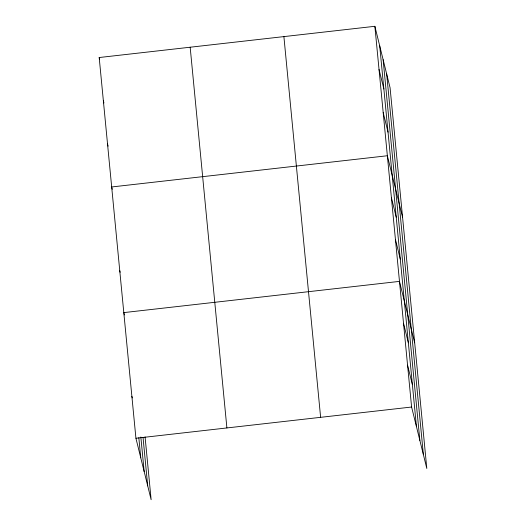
<?xml version="1.0" encoding="UTF-8"?>
<svg xmlns="http://www.w3.org/2000/svg" width="526" height="526" viewBox="0 0 526 526"><rect width="100%" height="100%" fill="white"/><g stroke="black" fill="none" stroke-linecap="round" stroke-linejoin="round"><path stroke-width="0.79" d="M145.071 436.882L151.133 499.7L135.925 438.25L99.19 57.525L374.867 26.3L390.075 87.75L426.81 468.475L411.602 407.025L374.867 26.3M111.683 186.967L387.36 155.749L402.568 217.199M123.801 312.608L399.477 281.384L414.685 342.84M135.925 438.25L411.602 407.025M379.029 69.452L383.875 89.006M383.198 112.597L388.037 132.157M391.397 197.625L396.236 217.185M395.44 239.508L400.279 259.062M403.521 323.266L408.36 342.827M407.558 365.149L412.397 384.703M99.19 57.525L99.578 59.09M103.359 100.67L103.938 103.017M107.521 143.822L108.1 146.169M111.874 187.749L112.262 189.314M119.764 270.732L120.152 272.29M123.998 313.391L124.386 314.956M131.881 396.367L132.269 397.932M386.656 73.929L423.384 454.655M383.132 59.681L419.86 440.407M379.706 45.861L416.441 426.586M283.895 36.603L320.623 417.328M190.169 47.222L226.897 427.947M143.046 437.553L147.707 485.873M140.843 437.001L144.183 471.631M138.818 437.671L140.764 457.804"/></g></svg>
